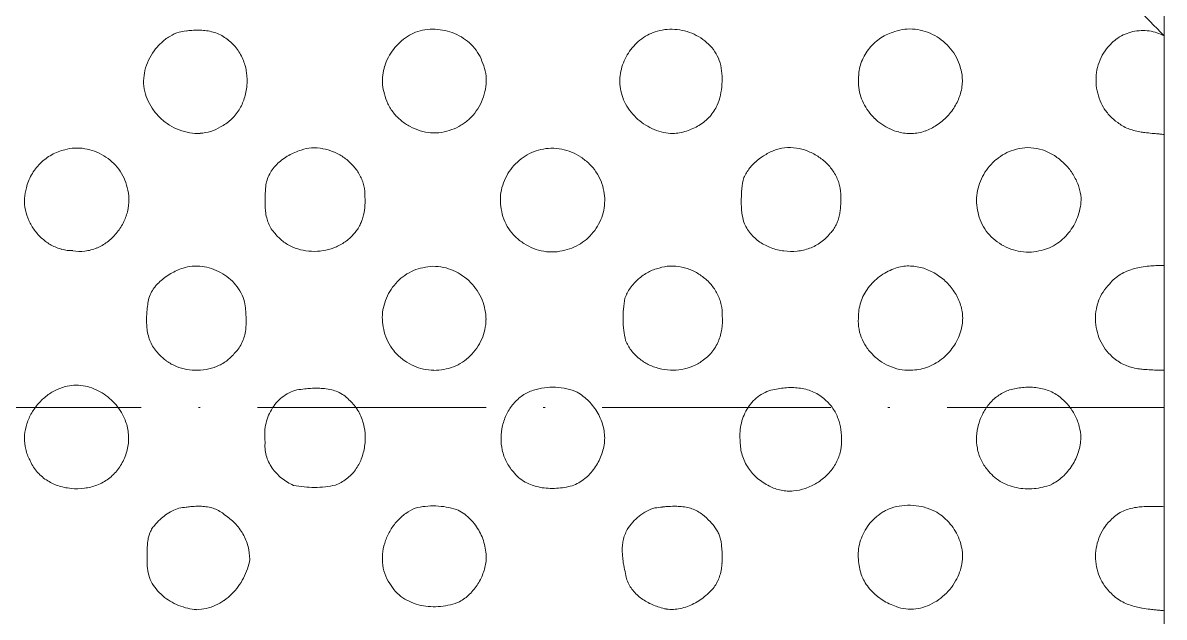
# Model space of a CAD drawing. Header units: millimetres. Extents: x 1200 to 1320, y 145 to 325.
# Drawn here: x 1260.1 to 1320, y 179 to 210.2 of the extents above; entities that cross this region are included whole.
import ezdxf

# ---------------------------------------------------------------- set-up
doc = ezdxf.new("R2010")
doc.units = ezdxf.units.MM
doc.linetypes.add('ACAD_ISO10W100', pattern=[18, 12, -3, 0, -3])
doc.layers.get('0').update_dxf_attribs({"lineweight": 0, "true_color": 0xffffff})
doc.layers.add('1', color=2, linetype='ACAD_ISO10W100', lineweight=13, true_color=0xffff00)
doc.layers.add('2', color=5, linetype='Continuous', lineweight=13, true_color=0x0000ff)

msp = doc.modelspace()

# ---------------------------------------------------------------- linework, layer by layer
msp.add_line((1320, 145.006), (1320, 325.006))
for centre, radius, start, end in [((1269.596, 202.61), 7.22, 97.54258, 100.45871), ((1269.332, 204.607), 5.205, 94.10803, 97.54258), ((1269.279, 205.343), 4.467, 89.41999, 94.10803), ((1269.291, 206.516), 3.295, 83.96079, 89.41999), ((1269.339, 206.972), 2.837, 76.64831, 83.96079), ((1269.491, 207.611), 2.179, 68.30381, 76.64831), ((1281.573, 207.316), 2.541, 98.58166, 110.09024), ((1281.617, 207.027), 2.834, 87.68486, 98.58166), ((1281.612, 206.914), 2.947, 77.50578, 87.68486), ((1281.607, 206.892), 2.97, 67.36562, 77.50578), ((1294.066, 207.359), 2.492, 108.30465, 118.66241), ((1294.084, 207.347), 2.509, 97.00407, 108.62439), ((1294.117, 207.083), 2.775, 85.95612, 97.00407), ((1294.109, 206.974), 2.885, 75.61951, 85.95612), ((1294.101, 206.942), 2.917, 65.34062, 75.61951), ((1306.531, 207.345), 2.487, 105.67496, 114.73845), ((1306.637, 207.514), 2.358, 96.26166, 109.25708), ((1306.653, 207.363), 2.51, 83.66862, 96.26166), ((1306.638, 207.223), 2.651, 72.15498, 83.66862), ((1306.573, 207.021), 2.863, 61.07689, 72.15498), ((1318.893, 207.38), 2.413, 102.75147, 123.19645), ((1318.892, 207.386), 2.406, 82.22664, 102.75147), ((1318.915, 207.558), 2.232, 60.91025, 82.22664), ((1269.339, 207.004), 2.925, 133.19805, 144.0891), ((1269.226, 207.124), 2.761, 121.17719, 133.19805), ((1269.032, 207.444), 2.386, 108.24291, 121.17719), ((1269.568, 207.806), 1.97, 58.20893, 68.30381), ((1269.655, 207.945), 1.805, 47.66385, 58.20893), ((1269.485, 207.448), 2.297, 36.63029, 52.91062), ((1281.885, 207.003), 2.956, 132.89446, 142.51861), ((1281.837, 207.055), 2.886, 122.86098, 132.89446), ((1281.711, 207.25), 2.653, 112.39635, 122.86098), ((1281.643, 206.979), 2.876, 56.64088, 67.36562), ((1281.803, 207.221), 2.585, 45.32744, 56.64088), ((1294.218, 207.116), 2.78, 128.64953, 138.01966), ((1294.156, 207.194), 2.68, 118.66241, 128.64953), ((1294.135, 207.018), 2.834, 54.53635, 65.34062), ((1294.29, 207.235), 2.567, 43.18229, 54.53635), ((1306.642, 207.124), 2.735, 131.86702, 140.26218), ((1306.643, 207.123), 2.737, 123.47425, 131.86702), ((1306.61, 207.173), 2.677, 114.73845, 123.47425), ((1306.551, 206.982), 2.908, 50.29608, 61.07689), ((1306.606, 207.048), 2.821, 39.35093, 50.29608), ((1318.801, 207.521), 2.244, 123.19645, 144.40607), ((1269.39, 206.967), 2.988, 144.0891, 154.86445), ((1269.262, 207.281), 2.576, 21.26116, 36.63029), ((1281.857, 207.024), 2.921, 142.51861, 152.20011), ((1281.92, 207.34), 2.419, 32.68975, 45.32744), ((1282.061, 207.43), 2.252, 19.5897, 32.68975), ((1294.294, 207.047), 2.883, 147.21548, 156.43359), ((1294.297, 207.045), 2.886, 138.01966, 147.21548), ((1294.404, 207.342), 2.412, 30.58538, 43.18229), ((1294.538, 207.421), 2.255, 17.55673, 30.58538), ((1306.554, 207.198), 2.62, 140.26218, 158.49589), ((1306.698, 207.123), 2.703, 27.60112, 39.35093), ((1318.81, 207.341), 2.36, 140.98146, 153.94087), ((1269.29, 207.014), 2.878, 154.86445, 166.36827), ((1269.039, 207.195), 2.815, 7.88974, 21.26116), ((1281.509, 207.153), 2.549, 162.52002, 173.37288), ((1281.766, 207.072), 2.818, 152.20011, 162.52002), ((1282.153, 207.205), 2.253, 12.0557, 25.78895), ((1294.188, 207.093), 2.767, 156.43359, 165.84326), ((1292.893, 207.205), 3.9, 4.91109, 13.28669), ((1306.194, 207.34), 2.233, 158.49589, 178.26061), ((1306.891, 207.224), 2.485, 15.34488, 27.60112), ((1319.01, 207.243), 2.583, 153.94087, 166.32491), ((1268.938, 207.099), 2.516, 166.36827, 178.6741), ((1268.782, 207.159), 3.074, 355.09641, 7.88974), ((1281.369, 207.17), 2.407, 173.37288, 185.32718), ((1281.97, 207.165), 2.44, 358.86275, 12.0557), ((1294.089, 207.118), 2.664, 165.84326, 175.89566), ((1292.981, 207.213), 3.812, 356.4391, 4.91109), ((1306.33, 207.116), 2.386, 172.98278, 184.58724), ((1307.237, 207.173), 2.169, 9.81546, 19.06581), ((1307.181, 207.164), 2.226, 0.68405, 9.81546), ((1319.317, 207.202), 2.894, 177.61179, 188.57614), ((1319.154, 207.208), 2.731, 166.32491, 177.61179), ((1268.731, 207.104), 2.309, 178.6741, 192.83975), ((1268.812, 207.157), 3.044, 342.09218, 355.09641), ((1281.237, 207.157), 2.275, 185.32718, 197.62467), ((1281.803, 207.169), 2.607, 347.02592, 358.86275), ((1293.903, 207.131), 2.478, 175.89566, 186.32003), ((1293.965, 207.152), 2.542, 186.62244, 208.40379), ((1293.15, 207.202), 3.643, 347.26055, 356.4391), ((1306.499, 207.129), 2.556, 184.58724, 195.79915), ((1306.857, 207.195), 2.552, 344.0637, 352.17), ((1307.093, 207.162), 2.314, 352.17, 0.68405), ((1319.31, 207.2), 2.887, 188.57614, 199.58114), ((1268.551, 207.062), 2.123, 192.83975, 207.6138), ((1269.126, 207.055), 2.714, 328.31645, 342.09218), ((1281.248, 206.91), 2.223, 191.45834, 205.56406), ((1281.567, 207.223), 2.85, 335.70668, 347.02592), ((1293.546, 207.113), 3.236, 337.52111, 347.26055), ((1306.625, 207.165), 2.687, 195.79915, 206.0965), ((1306.646, 207.255), 2.771, 329.95521, 344.0637), ((1319.139, 207.14), 2.705, 199.58114, 210.95062), ((1269.067, 207.154), 2.628, 204.1619, 216.12318), ((1269.331, 207.346), 2.955, 216.12318, 227.40209), ((1269.33, 206.929), 2.475, 312.44004, 328.31645), ((1281.505, 207.033), 2.508, 205.56406, 218.84042), ((1281.624, 207.172), 2.774, 313.43614, 324.69066), ((1281.526, 207.242), 2.895, 324.69066, 335.70668), ((1294.35, 207.36), 2.98, 208.40379, 228.5044), ((1294.444, 206.818), 2.297, 317.5945, 326.8277), ((1294.571, 206.735), 2.145, 326.8277, 336.38235), ((1306.808, 207.255), 2.89, 206.0965, 216.02352), ((1306.851, 207.286), 2.944, 216.02352, 225.63653), ((1306.321, 207.443), 3.147, 316.72059, 329.95521), ((1319.009, 207.062), 2.555, 210.95062, 223.44755), ((1269.399, 207.421), 3.056, 227.40209, 238.05738), ((1269.468, 206.778), 2.27, 295.85785, 312.44004), ((1281.656, 207.155), 2.702, 218.84042, 230.58253), ((1281.791, 207.32), 2.916, 230.58253, 241.88479), ((1281.726, 207.064), 2.626, 301.10624, 313.43614), ((1294.412, 207.431), 3.074, 228.5044, 237.93508), ((1294.169, 207.125), 2.71, 301.3317, 309.23805), ((1294.348, 206.905), 2.426, 309.23805, 317.5945), ((1306.819, 207.254), 2.898, 225.63653, 235.32472), ((1306.327, 207.438), 3.139, 303.42638, 316.72059), ((1318.857, 206.917), 2.344, 223.44755, 236.49539), ((1318.796, 206.471), 1.949, 230.71837, 239.78421), ((1269.365, 207.366), 2.991, 238.05738, 248.82728), ((1269.307, 207.217), 2.831, 248.82728, 260.67528), ((1269.246, 206.845), 2.455, 260.67528, 273.40289), ((1269.256, 206.672), 2.281, 273.40289, 287.7213), ((1269.279, 206.602), 2.208, 287.7213, 302.27569), ((1281.787, 207.311), 2.905, 241.88479, 253.25697), ((1281.717, 207.08), 2.664, 253.25697, 265.13518), ((1281.7, 206.882), 2.466, 265.13518, 278.63427), ((1281.741, 206.615), 2.195, 278.63427, 292.94436), ((1281.862, 206.84), 2.364, 288.10862, 301.10624), ((1294.375, 207.371), 3.003, 237.93508, 247.47696), ((1294.334, 207.273), 2.897, 247.47696, 257.63815), ((1294.284, 207.042), 2.661, 257.63815, 268.24197), ((1294.017, 207.39), 3.014, 273.51839, 280.39258), ((1294.004, 207.461), 3.086, 280.39258, 287.1864), ((1294.016, 207.422), 3.045, 287.1864, 294.143), ((1294.095, 207.246), 2.852, 294.143, 301.3317), ((1306.766, 207.177), 2.805, 235.32472, 245.58262), ((1306.675, 206.975), 2.583, 245.58262, 256.27196), ((1306.66, 206.544), 2.163, 253.93197, 263.2157), ((1306.665, 206.587), 2.207, 263.2157, 272.40671), ((1306.662, 206.67), 2.29, 272.40671, 281.00763), ((1306.617, 206.9), 2.523, 281.00763, 289.20014), ((1306.545, 207.107), 2.743, 289.20014, 303.42638), ((1318.949, 206.734), 2.253, 239.78421, 248.21452), ((1319.071, 207.037), 2.58, 248.21452, 254.6064), ((1319.411, 208.272), 3.86, 254.6064, 259.83111), ((1319.584, 209.237), 4.84, 259.83111, 262.83503), ((1320.376, 215.539), 11.192, 262.83503, 264.8103), ((1321.628, 229.321), 25.031, 264.8103, 265.17631), ((1313.654, 134.834), 69.792, 85.04504, 85.17631), ((1313.644, 134.721), 69.906, 85.04516, 85.17625), ((1317.855, 183.293), 21.151, 84.52237, 85.04504), ((1319.002, 195.249), 9.14, 83.7273, 84.5225), ((1262.958, 200.828), 2.793, 119.14128, 134.65841), ((1262.893, 200.945), 2.659, 103.23639, 119.14128), ((1262.919, 201.287), 2.334, 92.9953, 105.76786), ((1262.93, 201.072), 2.55, 80.77597, 92.9953), ((1262.907, 200.929), 2.694, 69.63234, 80.77597), ((1262.849, 200.773), 2.861, 58.81996, 69.63234), ((1262.848, 200.771), 2.863, 48.02265, 58.81996), ((1275.635, 200.425), 3.23, 119.4834, 126.01988), ((1275.735, 200.247), 3.434, 113.63327, 119.4834), ((1275.778, 200.151), 3.539, 107.87078, 113.63327), ((1275.371, 201.501), 2.129, 93.53059, 108.60252), ((1275.391, 201.17), 2.461, 79.51643, 93.53059), ((1275.35, 200.949), 2.685, 67.37912, 79.51643), ((1275.261, 200.735), 2.918, 55.73696, 67.37912), ((1275.276, 200.757), 2.89, 43.90599, 55.73696), ((1287.928, 200.858), 2.769, 124.94944, 135.55548), ((1287.867, 200.946), 2.661, 113.62179, 124.94944), ((1287.792, 201.117), 2.475, 101.87374, 113.62179), ((1287.858, 201.342), 2.271, 91.21058, 104.67044), ((1287.864, 201.038), 2.574, 78.57172, 91.21058), ((1287.826, 200.85), 2.766, 67.37997, 78.57172), ((1287.744, 200.652), 2.982, 56.60108, 67.37997), ((1287.745, 200.654), 2.979, 45.81144, 56.60108), ((1300.663, 200.536), 3.165, 122.33474, 132.19115), ((1301.085, 199.87), 3.954, 113.51863, 122.33474), ((1300.298, 201.475), 2.17, 95.99894, 111.38158), ((1300.331, 201.165), 2.481, 81.61984, 95.99894), ((1300.297, 200.939), 2.709, 69.15546, 81.61984), ((1300.209, 200.708), 2.957, 57.22582, 69.15546), ((1300.22, 200.725), 2.937, 45.15757, 57.22582), ((1312.908, 200.949), 2.697, 118.29937, 129.56652), ((1312.787, 201.173), 2.444, 106.45993, 118.29937), ((1312.841, 201.374), 2.268, 93.74865, 109.20903), ((1312.849, 201.257), 2.385, 78.67544, 93.74865), ((1312.808, 201.051), 2.596, 65.49373, 78.67544), ((1312.639, 200.68), 3.003, 53.24206, 65.49373), ((1262.929, 200.857), 2.752, 134.65841, 150.52633), ((1262.955, 200.89), 2.703, 36.90834, 48.02265), ((1274.784, 201.324), 1.982, 141.87898, 151.56661), ((1275.142, 201.043), 2.437, 133.14418, 141.87898), ((1275.335, 200.837), 2.72, 126.01988, 133.14418), ((1275.494, 200.967), 2.589, 31.40182, 43.90599), ((1287.997, 200.791), 2.865, 135.55548, 145.98112), ((1287.897, 200.81), 2.761, 34.60191, 45.81144), ((1300.1, 201.09), 2.374, 138.33714, 145.0092), ((1300.416, 200.809), 2.798, 132.19115, 138.33714), ((1300.43, 200.936), 2.639, 32.42502, 45.15757), ((1313.084, 200.769), 2.951, 139.93589, 150.0933), ((1312.993, 200.846), 2.832, 129.56652, 139.93589), ((1312.553, 200.566), 3.146, 41.92657, 53.24206), ((1312.577, 200.587), 3.114, 30.55287, 41.92657), ((1262.749, 200.959), 2.545, 150.52633, 167.03092), ((1263.068, 200.975), 2.561, 24.75509, 36.90834), ((1263.261, 201.064), 2.349, 12.06317, 24.75509), ((1274.539, 201.433), 1.713, 162.85713, 174.49718), ((1274.642, 201.401), 1.821, 151.56661, 162.85713), ((1275.69, 201.086), 2.359, 16.86463, 31.40182), ((1287.94, 200.829), 2.797, 145.98112, 167.89638), ((1288.052, 200.917), 2.572, 21.9802, 34.60191), ((1307.424, 200.5), 9.641, 171.40626, 175.1316), ((1299.748, 201.298), 1.965, 152.73467, 160.90598), ((1299.955, 201.191), 2.198, 145.0092, 152.73467), ((1300.625, 201.06), 2.409, 17.67782, 32.42502), ((1313.059, 200.784), 2.922, 150.0933, 160.43045), ((1312.721, 200.673), 2.946, 18.07938, 30.55287), ((1262.335, 200.874), 2.167, 162.37756, 177.50986), ((1263.366, 200.915), 2.283, 0.59673, 16.2753), ((1324.731, 198.366), 51.998, 176.4378, 176.96731), ((1275.952, 201.166), 2.085, 1.39553, 16.86463), ((1287.585, 200.905), 2.433, 167.89638, 191.41462), ((1288.319, 201.025), 2.285, 8.58519, 21.9802), ((1288.313, 200.873), 2.318, 359.86232, 12.27873), ((1300.88, 201.141), 2.141, 2.03073, 17.67782), ((1312.87, 200.851), 2.721, 160.43045, 171.14438), ((1313.091, 200.793), 2.557, 4.68632, 18.07938), ((1262.59, 200.863), 2.422, 177.50986, 191.81848), ((1263.059, 200.912), 2.59, 345.88126, 0.59673), ((1278.853, 200.789), 6.056, 178.48127, 181.96376), ((1279.158, 200.781), 6.361, 176.96731, 178.48127), ((1273.529, 200.89), 4.519, 356.44748, 4.14067), ((1288.104, 200.873), 2.527, 347.97207, 359.86232), ((1303.682, 200.819), 5.885, 175.1316, 179.90011), ((1302.664, 200.821), 4.868, 179.90011, 186.99512), ((1292.899, 200.914), 10.125, 359.90023, 1.71163), ((1297.705, 200.906), 5.319, 357.40089, 359.90023), ((1312.721, 200.874), 2.57, 171.14438, 182.94763), ((1312.504, 200.863), 2.353, 182.94763, 195.28399), ((1312.929, 200.994), 2.711, 350.54859, 0.18401), ((1262.789, 200.905), 2.626, 191.81848, 204.3864), ((1262.855, 200.963), 2.801, 332.87199, 345.88126), ((1276.318, 200.702), 3.519, 181.96376, 186.5328), ((1275.657, 200.626), 2.854, 186.5328, 193.6231), ((1274.956, 200.802), 3.089, 347.14002, 356.44748), ((1287.441, 200.695), 2.257, 186.91598, 200.78027), ((1287.97, 200.902), 2.664, 337.09883, 347.97207), ((1301.345, 200.659), 3.538, 186.99512, 195.31888), ((1300.056, 200.702), 2.958, 348.57861, 353.41328), ((1298.676, 200.862), 4.347, 353.41328, 357.40089), ((1312.465, 200.643), 2.267, 190.17781, 203.59359), ((1312.698, 201.032), 2.945, 341.30414, 350.54859), ((1263.008, 201.004), 2.866, 204.3864, 216.4152), ((1262.712, 201.036), 2.961, 320.22127, 332.87199), ((1274.827, 200.425), 2, 193.6231, 202.09453), ((1274.616, 200.339), 1.772, 202.09453, 212.80391), ((1275.98, 200.475), 2.01, 325.85181, 333.95031), ((1275.824, 200.551), 2.184, 333.95031, 340.86702), ((1275.38, 200.705), 2.655, 340.86702, 347.14002), ((1287.667, 200.781), 2.499, 200.78027, 213.95395), ((1287.82, 200.966), 2.827, 326.54461, 337.09883), ((1300.012, 200.575), 2.247, 202.26215, 210.89796), ((1301.25, 200.341), 1.705, 324.55624, 334.02567), ((1301.087, 200.42), 1.887, 334.02567, 341.81588), ((1300.501, 200.612), 2.503, 341.81588, 348.57861), ((1312.619, 200.71), 2.434, 203.59359, 216.53824), ((1312.648, 201.046), 2.997, 323.56093, 332.44609), ((1312.632, 201.055), 3.015, 332.44609, 341.30414), ((1263.006, 201.003), 2.864, 216.4152, 228.4568), ((1262.777, 200.982), 2.876, 306.93591, 320.22127), ((1274.497, 200.263), 1.631, 212.80391, 223.96894), ((1275.112, 200.54), 2.277, 218.23045, 232.70123), ((1275.652, 200.636), 2.363, 306.68278, 320.55355), ((1276.142, 200.365), 1.815, 317.32725, 325.85181), ((1287.811, 200.878), 2.673, 213.95395, 225.7489), ((1287.953, 201.024), 2.876, 225.7489, 237.11843), ((1287.918, 200.869), 2.689, 305.24466, 316.03428), ((1287.814, 200.969), 2.834, 316.03428, 326.54461), ((1300.034, 200.588), 2.272, 210.89796, 219.48526), ((1300.083, 200.629), 2.336, 219.48526, 227.65689), ((1300.671, 200.5), 2.248, 314.33377, 322.95732), ((1301.364, 200.26), 1.566, 314.67423, 324.55624), ((1312.742, 200.801), 2.587, 216.53824, 228.25391), ((1312.718, 200.994), 2.909, 314.19229, 323.56093), ((1262.844, 200.82), 2.62, 228.4568, 241.04764), ((1262.746, 200.643), 2.418, 241.04764, 255.37482), ((1263.084, 200.485), 2.288, 276.35112, 292.70215), ((1262.999, 200.687), 2.508, 292.70215, 306.93591), ((1275.243, 200.712), 2.494, 232.70123, 246.52465), ((1275.321, 200.89), 2.687, 246.52465, 258.77123), ((1275.407, 201.033), 2.832, 281.85119, 293.59268), ((1275.48, 200.867), 2.651, 293.59268, 306.68278), ((1287.953, 201.024), 2.877, 237.11843, 248.4835), ((1287.879, 200.837), 2.676, 248.4835, 260.26892), ((1288.08, 200.564), 2.343, 281.22312, 293.49652), ((1287.995, 200.76), 2.556, 293.49652, 305.24466), ((1300.207, 200.765), 2.521, 227.65689, 235.52324), ((1300.307, 200.911), 2.698, 235.52324, 249.55408), ((1300.419, 201.21), 3.017, 249.55408, 262.81744), ((1300.451, 200.923), 2.728, 276.01392, 289.91718), ((1300.512, 200.756), 2.551, 289.91718, 297.69842), ((1300.601, 200.587), 2.36, 297.69842, 305.78938), ((1300.642, 200.53), 2.289, 305.78938, 314.33377), ((1312.895, 200.973), 2.817, 228.25391, 239.47978), ((1312.919, 201.014), 2.865, 239.47978, 250.37979), ((1313.047, 200.529), 2.334, 282.39111, 293.59886), ((1312.974, 200.696), 2.516, 293.59886, 304.39182), ((1312.893, 200.815), 2.659, 304.39182, 314.19229), ((1262.684, 200.406), 2.172, 255.37482, 270.4949), ((1263.097, 200.368), 2.171, 259.56045, 276.35112), ((1275.373, 201.156), 2.959, 258.77123, 270.44092), ((1275.373, 201.196), 2.998, 270.44092, 281.85119), ((1287.85, 200.667), 2.503, 260.26892, 273.42253), ((1287.864, 200.429), 2.264, 273.42253, 287.25577), ((1300.42, 201.219), 3.026, 262.81744, 276.01392), ((1312.887, 200.925), 2.771, 250.37979, 261.46451), ((1312.868, 200.799), 2.643, 261.46451, 273.45619), ((1312.883, 200.566), 2.409, 273.45619, 286.01682), ((1269.666, 193.843), 3.668, 114.23705, 119.68072), ((1269.734, 193.692), 3.834, 108.91261, 114.23705), ((1269.163, 195.226), 2.197, 94.84215, 107.7948), ((1269.186, 194.961), 2.463, 82.61255, 94.84215), ((1269.164, 194.792), 2.634, 71.69899, 82.61255), ((1269.1, 194.6), 2.836, 61.1824, 71.69899), ((1281.602, 194.824), 2.571, 112.97274, 124.71554), ((1281.53, 194.994), 2.387, 100.78281, 112.97274), ((1281.654, 195.149), 2.263, 90.99012, 104.60238), ((1281.657, 194.966), 2.446, 77.90101, 90.99012), ((1281.62, 194.794), 2.621, 66.2281, 77.90101), ((1281.506, 194.534), 2.905, 55.14214, 66.2281), ((1294.071, 194.929), 2.464, 103.67246, 117.82669), ((1294.156, 195.209), 2.217, 92.40403, 107.53801), ((1294.167, 194.956), 2.47, 78.06993, 92.40403), ((1294.127, 194.767), 2.664, 65.35886, 78.06993), ((1294.044, 194.587), 2.862, 53.09825, 65.35886), ((1306.93, 194.382), 3.114, 117.0409, 124.90216), ((1306.869, 194.501), 2.98, 109.0043, 117.0409), ((1306.593, 195.206), 2.224, 99.15114, 108.19694), ((1306.605, 195.132), 2.299, 90.25429, 99.15114), ((1306.605, 195.039), 2.391, 81.97171, 90.25429), ((1306.572, 194.805), 2.628, 74.0716, 81.97171), ((1306.515, 194.603), 2.838, 60.17091, 74.0716), ((1318.986, 194.912), 2.438, 112.66456, 121.29514), ((1319.265, 194.245), 3.161, 105.08676, 112.66456), ((1319.407, 193.717), 3.708, 99.55717, 105.08676), ((1319.671, 192.152), 5.295, 94.93046, 99.55717), ((1319.765, 191.06), 6.391, 91.84089, 94.93046), ((1319.896, 186.998), 10.455, 89.42535, 91.84089), ((1268.954, 194.809), 2.464, 132.77179, 141.4547), ((1269.177, 194.567), 2.793, 125.90059, 132.77179), ((1269.537, 194.069), 3.407, 119.68072, 125.90059), ((1269.097, 194.593), 2.844, 50.71688, 61.1824), ((1269.212, 194.734), 2.662, 39.89856, 50.71688), ((1281.768, 194.629), 2.828, 135.59228, 146.20403), ((1281.671, 194.724), 2.693, 124.71554, 135.59228), ((1281.462, 194.472), 2.981, 44.54466, 55.14214), ((1281.514, 194.523), 2.909, 33.81671, 44.54466), ((1294.152, 194.751), 2.658, 131.32527, 145.22148), ((1294.185, 194.713), 2.708, 117.82669, 131.32527), ((1294.062, 194.611), 2.832, 40.61239, 53.09825), ((1306.804, 194.521), 2.926, 132.82764, 140.98374), ((1306.921, 194.394), 3.099, 124.90216, 132.82764), ((1306.351, 194.318), 3.167, 47.01455, 60.17091), ((1306.375, 194.344), 3.132, 33.60671, 47.01455), ((1318.831, 195.141), 2.161, 131.42243, 141.73697), ((1318.884, 195.08), 2.241, 121.29514, 131.42243), ((1268.384, 195.223), 1.757, 151.23871, 162.94803), ((1268.545, 195.134), 1.941, 141.4547, 151.23871), ((1269.342, 194.842), 2.493, 27.80348, 39.89856), ((1269.592, 194.975), 2.209, 14.95243, 27.80348), ((1281.766, 194.631), 2.826, 146.20403, 156.83396), ((1281.628, 194.599), 2.772, 22.1747, 33.81671), ((1293.873, 194.944), 2.319, 145.22148, 160.10638), ((1294.272, 194.791), 2.556, 27.46609, 40.61239), ((1294.45, 194.883), 2.355, 12.52422, 27.46609), ((1306.436, 194.76), 2.486, 149.93738, 159.40784), ((1306.691, 194.612), 2.781, 140.98374, 149.93738), ((1306.719, 194.572), 2.719, 19.21191, 33.60671), ((1318.83, 194.748), 2.427, 147.22683, 160.41363), ((1318.714, 194.823), 2.288, 133.64467, 147.22683), ((1274.177, 194.368), 7.609, 172.21278, 175.03762), ((1268.261, 195.26), 1.629, 162.94803, 175.11017), ((1254.781, 193.397), 17.081, 5.80939, 7.2217), ((1281.635, 194.687), 2.683, 156.83396, 167.74402), ((1281.9, 194.71), 2.478, 9.85984, 22.1747), ((1297.611, 194.646), 6.018, 169.5877, 174.99834), ((1294.638, 194.925), 2.163, 356.92816, 12.52422), ((1306.312, 194.806), 2.354, 159.40784, 169.83709), ((1306.919, 194.642), 2.507, 10.9429, 19.21191), ((1318.963, 194.701), 2.567, 160.41363, 172.4577), ((1271.813, 194.573), 5.236, 175.03762, 178.44297), ((1265.075, 194.445), 6.735, 3.56009, 5.80939), ((1266.37, 194.525), 5.437, 359.54429, 3.56009), ((1281.515, 194.713), 2.56, 167.74402, 179.54005), ((1282.106, 194.632), 2.292, 359.73703, 12.66284), ((1297.175, 194.684), 5.58, 174.99834, 180.61724), ((1293.88, 194.557), 2.929, 351.41445, 4.93418), ((1306.119, 194.52), 2.178, 172.43344, 187.153), ((1306.19, 194.828), 2.23, 169.83709, 180.55299), ((1307.131, 194.683), 2.292, 2.29371, 10.9429), ((1307.201, 194.685), 2.221, 353.14939, 2.29371), ((1319.168, 194.674), 2.775, 172.4577, 184.04128), ((1271.014, 194.595), 4.437, 178.44297, 183.23547), ((1269.782, 194.526), 3.203, 183.23547, 188.87671), ((1268.941, 194.452), 2.863, 347.10376, 354.5155), ((1268.339, 194.51), 3.468, 354.5155, 359.54429), ((1281.334, 194.715), 2.38, 179.54005, 191.77786), ((1281.336, 194.535), 2.351, 187.47253, 200.39775), ((1281.883, 194.633), 2.514, 347.39793, 359.73703), ((1296.847, 194.68), 5.253, 180.61724, 186.91555), ((1306.298, 194.542), 2.358, 187.153, 201.29391), ((1307.217, 194.684), 2.205, 343.97096, 353.14939), ((1319.206, 194.676), 2.813, 184.04128, 195.35203), ((1269.322, 194.454), 2.737, 188.87671, 196.54659), ((1268.702, 194.269), 2.091, 196.54659, 205.32484), ((1269.715, 194.275), 2.069, 338.38299, 347.10376), ((1281.517, 194.602), 2.544, 200.39775, 212.82068), ((1281.573, 194.738), 2.843, 325.37085, 336.20538), ((1281.736, 194.666), 2.665, 336.20538, 347.39793), ((1296.166, 194.598), 4.566, 186.91555, 193.67107), ((1294.123, 194.52), 2.683, 337.28533, 351.41445), ((1306.474, 194.611), 2.547, 201.29391, 213.79341), ((1306.583, 194.804), 2.851, 327.45021, 336.49116), ((1306.788, 194.714), 2.627, 336.49116, 345.91014), ((1319.106, 194.649), 2.709, 195.35203, 206.8777), ((1268.527, 194.187), 1.897, 205.32484, 215.86131), ((1268.432, 194.118), 1.78, 215.86131, 226.741), ((1270.029, 194.124), 1.72, 316.36299, 327.57334), ((1269.92, 194.193), 1.849, 327.57334, 338.38299), ((1281.637, 194.68), 2.688, 212.82068, 224.17032), ((1281.568, 194.741), 2.849, 314.57597, 325.37085), ((1293.851, 194.376), 2.289, 202.00294, 216.64657), ((1293.969, 194.464), 2.436, 216.64657, 230.84002), ((1294.487, 194.335), 2.273, 321.01441, 329.33764), ((1294.298, 194.447), 2.493, 329.33764, 337.28533), ((1306.715, 194.772), 2.837, 213.79341, 225.6337), ((1306.515, 194.847), 2.932, 318.85582, 327.45021), ((1318.995, 194.593), 2.584, 206.8777, 219.31566), ((1318.84, 194.465), 2.384, 219.31566, 232.26905), ((1268.975, 194.323), 2.315, 220.42688, 234.38482), ((1269.105, 194.505), 2.539, 234.38482, 247.71087), ((1269.32, 194.448), 2.475, 295.51614, 309.16317), ((1269.443, 194.297), 2.28, 309.16317, 323.38323), ((1281.766, 194.805), 2.868, 224.17032, 235.15687), ((1281.774, 194.816), 2.881, 235.15687, 246.05312), ((1281.762, 194.504), 2.542, 291.26449, 303.4612), ((1281.681, 194.626), 2.688, 303.4612, 314.57597), ((1294.078, 194.597), 2.607, 230.84002, 243.58891), ((1294.32, 194.394), 2.413, 292.68699, 306.47597), ((1294.607, 194.222), 2.108, 302.9665, 312.07134), ((1294.556, 194.279), 2.185, 312.07134, 321.01441), ((1306.758, 194.816), 2.899, 225.6337, 237.04709), ((1306.688, 194.708), 2.77, 237.04709, 248.72392), ((1306.564, 194.783), 2.851, 291.87628, 310.30208), ((1306.494, 194.866), 2.96, 310.30208, 318.85582), ((1318.661, 194.003), 1.914, 228.02786, 238.05051), ((1318.783, 194.199), 2.144, 238.05051, 247.51683), ((1269.167, 194.656), 2.702, 247.71087, 259.76447), ((1269.198, 194.827), 2.876, 259.76447, 271.44558), ((1269.198, 194.811), 2.86, 271.44558, 283.2426), ((1269.248, 194.6), 2.643, 283.2426, 295.51614), ((1281.717, 194.687), 2.74, 246.05312, 257.22771), ((1281.687, 194.555), 2.604, 257.22771, 269.38509), ((1281.685, 194.345), 2.395, 269.38509, 282.06584), ((1281.843, 194.296), 2.318, 278.49018, 291.26449), ((1294.195, 194.833), 2.871, 243.58891, 255.7356), ((1294.208, 194.885), 2.924, 255.7356, 267.50806), ((1294.203, 194.763), 2.803, 267.50806, 279.53326), ((1294.228, 194.613), 2.651, 279.53326, 292.68699), ((1306.626, 194.55), 2.6, 248.72392, 261.69015), ((1306.583, 194.255), 2.302, 261.69015, 275.47251), ((1306.724, 194.384), 2.421, 271.86586, 291.87628), ((1318.894, 194.466), 2.434, 247.51683, 254.87702), ((1319.179, 195.522), 3.528, 254.87702, 260.98889), ((1319.313, 196.367), 4.383, 260.98889, 264.76612), ((1319.679, 200.362), 8.395, 264.76612, 267.49515), ((1319.998, 207.646), 15.686, 267.49515, 268.75305), ((1319.098, 166.302), 25.668, 87.98437, 88.75305), ((1262.876, 189.003), 2.17, 92.97973, 105.42204), ((1262.884, 188.842), 2.332, 80.97777, 92.97973), ((1262.857, 188.674), 2.501, 70.34115, 80.97777), ((1263.12, 188.284), 2.936, 117.81871, 130.07759), ((1262.96, 188.588), 2.593, 104.76888, 117.81871), ((1262.742, 188.35), 2.845, 60.37039, 70.34115), ((1262.669, 188.222), 2.993, 51.26404, 60.37039), ((1262.607, 188.144), 3.092, 42.3055, 51.26404), ((1275.015, 188.873), 2.124, 116.61436, 128.43145), ((1274.991, 188.92), 2.071, 104.64741, 116.61436), ((1276.31, 177.76), 13.292, 96.13297, 97.9684), ((1275.588, 184.483), 6.53, 93.51427, 96.13297), ((1275.512, 185.71), 5.301, 89.19076, 93.51427), ((1275.538, 187.529), 3.483, 83.85595, 89.19076), ((1275.603, 188.13), 2.878, 76.05606, 83.85595), ((1275.797, 188.914), 2.07, 66.85699, 76.05606), ((1275.888, 189.125), 1.84, 55.3783, 66.85699), ((1275.962, 189.232), 1.71, 43.4695, 55.3783), ((1287.664, 188.658), 2.388, 124.2956, 140.01826), ((1287.573, 188.792), 2.226, 108.00556, 124.2956), ((1287.916, 187.537), 3.526, 97.39335, 107.01241), ((1287.907, 187.606), 3.457, 87.67793, 97.39335), ((1287.914, 187.762), 3.3, 77.15879, 87.67793), ((1287.994, 188.113), 2.94, 66.0125, 77.15879), ((1287.721, 188.296), 2.902, 44.45703, 59.60814), ((1299.979, 188.855), 2.148, 127.59594, 138.97019), ((1299.902, 188.955), 2.022, 115.01107, 127.59594), ((1299.878, 189.007), 1.965, 102.24377, 115.01107), ((1300.501, 186.613), 4.438, 98.75394, 103.55025), ((1300.442, 186.997), 4.049, 93.73243, 98.75394), ((1300.423, 187.289), 3.755, 87.94771, 93.73243), ((1300.445, 187.899), 3.146, 81.62651, 87.94771), ((1300.488, 188.197), 2.844, 73.97788, 81.62651), ((1300.62, 188.656), 2.367, 65.59245, 73.97788), ((1300.69, 188.81), 2.197, 55.96911, 65.59245), ((1300.77, 188.928), 2.056, 46.01913, 55.96911), ((1312.732, 188.578), 2.501, 124.13856, 138.9806), ((1312.592, 188.784), 2.252, 108.49151, 124.13856), ((1312.988, 186.911), 4.159, 100.60761, 105.48646), ((1312.942, 187.158), 3.908, 95.57435, 100.60761), ((1312.92, 187.388), 3.678, 89.93533, 95.57435), ((1312.92, 187.907), 3.158, 83.84978, 89.93533), ((1312.95, 188.179), 2.885, 76.62657, 83.84978), ((1313.056, 188.625), 2.427, 68.74943, 76.62657), ((1313.12, 188.79), 2.249, 59.67327, 68.74943), ((1313.215, 188.952), 2.061, 50.19211, 59.67327), ((1263.201, 188.185), 3.064, 141.44959, 152.83973), ((1263.208, 188.179), 3.073, 130.07759, 141.44959), ((1262.649, 188.183), 3.035, 33.03064, 42.3055), ((1275.25, 188.647), 2.451, 139.37479, 149.79744), ((1275.077, 188.795), 2.224, 128.43145, 139.37479), ((1275.73, 188.704), 2.253, 32.77056, 49.18129), ((1287.832, 188.517), 2.607, 140.01826, 153.75365), ((1287.622, 188.199), 3.04, 29.65725, 44.45703), ((1300.209, 188.654), 2.453, 138.97019, 149.61147), ((1300.888, 188.812), 2.063, 42.24515, 50.62846), ((1300.785, 188.718), 2.203, 34.13166, 42.24515), ((1300.683, 188.649), 2.326, 26.80309, 34.13166), ((1312.894, 188.437), 2.716, 138.9806, 152.01498), ((1312.864, 188.364), 2.74, 39.66702, 52.42985), ((1312.755, 188.274), 2.881, 27.22281, 39.66702), ((1263.067, 188.254), 2.914, 152.83973, 165.24866), ((1262.886, 188.337), 2.752, 23.29111, 33.03064), ((1263.204, 188.418), 2.429, 8.10691, 24.50025), ((1275.435, 188.558), 2.658, 159.45868, 168.93759), ((1275.342, 188.593), 2.558, 149.79744, 159.45868), ((1275.41, 188.498), 2.634, 17.59996, 32.77056), ((1288.132, 188.369), 2.942, 153.75365, 166.68142), ((1287.771, 188.284), 2.869, 13.55254, 29.65725), ((1300.492, 188.519), 2.768, 159.16191, 168.43151), ((1300.343, 188.576), 2.608, 149.61147, 159.16191), ((1300.412, 188.512), 2.629, 19.9111, 26.80309), ((1300.161, 188.421), 2.897, 8.2462, 19.9111), ((1313.113, 188.32), 2.964, 152.01498, 164.48929), ((1312.767, 188.28), 2.868, 14.68954, 27.22281), ((1262.693, 188.352), 2.527, 165.24866, 178.57896), ((1262.978, 188.386), 2.657, 352.43617, 8.10691), ((1275.421, 188.561), 2.643, 168.93759, 178.49247), ((1275.162, 188.419), 2.894, 4.54393, 17.59996), ((1288.188, 188.356), 2.999, 166.68142, 179.19621), ((1288.18, 188.383), 2.448, 356.10615, 13.55254), ((1300.485, 188.521), 2.76, 168.43151, 177.74585), ((1299.676, 188.351), 3.387, 357.4614, 8.2462), ((1313.103, 188.323), 2.953, 164.48929, 177.0422), ((1312.932, 188.323), 2.697, 1.76379, 14.68954), ((1262.506, 188.357), 2.34, 178.57896, 193.61753), ((1275.298, 188.564), 2.52, 178.49247, 188.27942), ((1274.66, 187.993), 1.868, 173.59089, 184.66441), ((1274.954, 188.402), 3.103, 351.93595, 4.54393), ((1287.994, 188.359), 2.806, 179.19621, 192.13674), ((1287.704, 188.539), 2.936, 346.41515, 353.69434), ((1300.305, 188.528), 2.581, 177.74585, 187.37923), ((1300.012, 188.16), 2.266, 179.07931, 197.13423), ((1300.932, 188.165), 2.127, 352.21248, 0.96443), ((1312.827, 188.337), 2.677, 177.0422, 190.23032), ((1312.865, 188.503), 2.765, 342.50023, 357.99001), ((1262.439, 188.341), 2.27, 193.61753, 208.88538), ((1262.958, 188.389), 2.677, 336.95147, 352.43617), ((1274.738, 187.999), 1.946, 184.66441, 195.51281), ((1275.048, 188.389), 3.008, 338.65162, 351.93595), ((1287.786, 188.314), 2.592, 192.13674, 206.80174), ((1287.554, 188.575), 3.091, 339.32093, 346.41515), ((1300.758, 188.203), 2.306, 335.67071, 343.63625), ((1300.845, 188.177), 2.215, 343.63625, 352.21248), ((1312.612, 188.299), 2.459, 190.23032, 205.3054), ((1312.627, 188.578), 3.014, 327.66933, 342.50023), ((1262.505, 188.07), 2.214, 201.9006, 210.84786), ((1263.133, 188.314), 2.486, 320.87943, 336.95147), ((1274.845, 188.029), 2.057, 195.51281, 205.35663), ((1275.092, 188.146), 2.33, 205.35663, 214.6044), ((1275.455, 188.23), 2.571, 324.27609, 338.65162), ((1287.526, 188.183), 2.301, 206.80174, 222.37128), ((1287.675, 188.511), 2.954, 324.99225, 332.23829), ((1287.553, 188.575), 3.092, 332.23829, 339.32093), ((1300.261, 188.237), 2.526, 197.13423, 214.22754), ((1300.389, 188.397), 2.725, 314.62624, 328.06688), ((1300.553, 188.295), 2.531, 328.06688, 335.67071), ((1312.406, 188.201), 2.231, 205.3054, 221.13734), ((1312.669, 188.552), 2.964, 312.46933, 327.66933), ((1262.499, 188.066), 2.207, 210.84786, 219.80972), ((1262.543, 188.102), 2.264, 219.80972, 228.37896), ((1262.669, 188.244), 2.454, 228.37896, 236.60947), ((1263.19, 188.126), 2.328, 306.57202, 315.17532), ((1263.261, 188.056), 2.228, 315.17532, 323.96885), ((1275.213, 188.229), 2.477, 214.6044, 222.88334), ((1275.357, 188.363), 2.674, 222.88334, 230.85039), ((1275.739, 187.994), 2.2, 307.47366, 316.03947), ((1275.61, 188.118), 2.379, 316.03947, 324.27609), ((1287.42, 187.845), 2.004, 217.26644, 229.17584), ((1287.992, 188.241), 2.537, 308.8204, 317.1242), ((1287.781, 188.437), 2.825, 317.1242, 324.99225), ((1300.423, 188.347), 2.723, 214.22754, 229.54283), ((1300.176, 188.613), 3.028, 301.87877, 314.62624), ((1312.515, 188.019), 2.203, 215.70246, 227.49091), ((1312.597, 188.109), 2.324, 227.49091, 238.96603), ((1312.896, 188.304), 2.628, 296.32018, 312.46933), ((1262.776, 188.408), 2.65, 236.60947, 251.02053), ((1262.91, 188.798), 3.062, 251.02053, 264.42208), ((1262.916, 188.858), 3.123, 264.42208, 277.39134), ((1262.951, 188.59), 2.852, 277.39134, 290.96415), ((1263.021, 188.408), 2.657, 290.96415, 298.58955), ((1263.132, 188.204), 2.425, 298.58955, 306.57202), ((1275.381, 188.392), 2.711, 230.85039, 238.62721), ((1275.333, 188.315), 2.62, 238.62721, 246.53784), ((1275.428, 191.747), 5.947, 258.97038, 264.42065), ((1275.382, 191.279), 5.476, 264.42065, 270.10064), ((1275.383, 190.942), 5.139, 270.10064, 276.5035), ((1275.46, 190.259), 4.452, 276.5035, 283.38341), ((1275.759, 187.973), 2.172, 289.68732, 298.55872), ((1275.769, 187.955), 2.151, 298.55872, 307.47366), ((1287.495, 187.931), 2.117, 229.17584, 240.7598), ((1287.588, 188.098), 2.309, 240.7598, 250.68129), ((1287.771, 188.619), 2.86, 250.68129, 259.59288), ((1287.834, 188.96), 3.208, 259.59288, 266.79856), ((1287.869, 189.593), 3.841, 266.79856, 273.38238), ((1287.854, 189.849), 4.098, 273.38238, 279.24122), ((1287.832, 189.983), 4.233, 279.24122, 285.00553), ((1288.181, 187.956), 2.193, 289.91981, 299.57437), ((1288.083, 188.128), 2.391, 299.57437, 308.8204), ((1300.487, 188.422), 2.821, 229.54283, 244.58758), ((1300.288, 187.721), 2.106, 241.28565, 250.16352), ((1300.31, 188.24), 2.631, 275.10482, 288.93356), ((1300.19, 188.59), 3, 288.93356, 301.87877), ((1312.681, 188.249), 2.487, 238.96603, 249.16258), ((1312.821, 188.616), 2.88, 249.16258, 258.63631), ((1312.862, 188.819), 3.088, 258.63631, 266.98976), ((1312.872, 189.117), 3.387, 275.00763, 282.88981), ((1312.913, 188.942), 3.207, 282.88981, 290.99009), ((1300.303, 187.762), 2.15, 250.16352, 258.95045), ((1300.318, 187.836), 2.225, 258.95045, 267.2093), ((1300.328, 188.045), 2.434, 267.2093, 275.10482), ((1312.876, 189.082), 3.352, 266.98976, 275.00763), ((1269.078, 182.305), 2.545, 116.78931, 126.29476), ((1268.832, 182.792), 1.999, 106.06053, 116.78931), ((1270.578, 170.201), 14.693, 97.51362, 99.00136), ((1269.453, 178.727), 6.093, 95.20334, 97.51362), ((1269.347, 179.898), 4.918, 91.1468, 95.20334), ((1269.311, 181.657), 3.158, 86.0841, 91.1468), ((1269.349, 182.204), 2.61, 78.64507, 86.0841), ((1269.491, 182.912), 1.888, 69.8959, 78.64507), ((1269.56, 183.101), 1.686, 59.04731, 69.8959), ((1281.651, 182.394), 2.513, 112.649, 125.66769), ((1281.593, 181.197), 3.633, 96.0349, 104.50926), ((1281.624, 180.905), 3.927, 87.88408, 96.0349), ((1281.62, 180.79), 4.042, 80.14976, 87.88408), ((1281.607, 180.72), 4.112, 72.48228, 80.14976), ((1281.947, 182.571), 2.258, 56.46548, 66.54348), ((1293.995, 182.348), 2.495, 117.48915, 128.75541), ((1293.816, 182.691), 2.108, 105.22831, 117.48915), ((1295.555, 168.023), 16.859, 96.46414, 97.81638), ((1294.429, 177.97), 6.849, 94.34249, 96.46414), ((1294.33, 179.263), 5.552, 90.61689, 94.34249), ((1294.309, 181.22), 3.594, 85.98615, 90.61689), ((1294.352, 181.824), 2.989, 79.24415, 85.98615), ((1294.504, 182.628), 2.171, 71.33097, 79.24415), ((1294.582, 182.859), 1.927, 61.3829, 71.33097), ((1294.678, 183.034), 1.727, 50.87289, 61.3829), ((1306.503, 182.417), 2.448, 109.82914, 120.32663), ((1306.573, 181.964), 2.9, 96.69099, 108.08925), ((1306.599, 181.741), 3.125, 85.71147, 96.69099), ((1306.595, 181.688), 3.178, 75.04293, 85.71147), ((1306.617, 181.769), 3.093, 64.22949, 75.04293), ((1306.723, 182.263), 2.606, 51.5214, 61.62873), ((1318.62, 182.839), 1.89, 114.14892, 125.36542), ((1318.725, 182.606), 2.146, 105.3943, 114.14892), ((1319.004, 181.592), 3.198, 98.22542, 105.3943), ((1319.125, 180.756), 4.043, 93.96341, 98.22542), ((1319.41, 176.644), 8.164, 90.96467, 93.96341), ((1319.551, 168.257), 16.553, 89.70463, 90.96467), ((1319.727, 202.334), 17.525, 269.70463, 270.89475), ((1269.985, 181.274), 3.921, 133.47247, 139.70407), ((1269.321, 181.974), 2.956, 126.29476, 133.47247), ((1269.622, 183.204), 1.567, 47.79127, 59.04731), ((1269.185, 181.989), 2.804, 43.65494, 57.90423), ((1281.967, 182.009), 3.014, 137.86658, 149.04497), ((1281.853, 182.112), 2.861, 125.66769, 137.86658), ((1281.848, 182.422), 2.436, 46.7646, 56.46548), ((1281.752, 182.319), 2.577, 37.99614, 46.7646), ((1294.248, 182.078), 2.866, 138.59518, 148.14768), ((1294.124, 182.187), 2.702, 128.75541, 138.59518), ((1293.174, 181.15), 4.138, 43.7857, 51.18046), ((1294.247, 182.179), 2.651, 34.54339, 43.7857), ((1306.644, 182.206), 2.703, 130.47419, 140.08792), ((1306.589, 182.27), 2.62, 120.32663, 130.47419), ((1306.565, 182.064), 2.86, 41.8746, 51.5214), ((1306.517, 182.02), 2.924, 32.60796, 41.8746), ((1318.852, 182.343), 2.407, 131.49307, 144.32855), ((1318.549, 182.941), 1.766, 125.36542, 136.97092), ((1268.305, 182.801), 1.669, 160.51455, 168.52007), ((1268.084, 182.88), 1.435, 149.7002, 160.51455), ((1267.941, 182.963), 1.269, 138.19767, 149.7002), ((1269.133, 181.94), 2.876, 29.58572, 43.65494), ((1269.171, 181.961), 2.831, 15.17869, 29.58572), ((1282.006, 181.986), 3.059, 149.04497, 160.13979), ((1281.531, 182.147), 2.856, 29.66843, 37.99614), ((1281.424, 182.086), 2.98, 21.968, 29.66843), ((1293.367, 182.689), 1.796, 149.88001, 159.4956), ((1294.576, 182.405), 2.253, 28.10879, 34.54339), ((1294.951, 182.606), 1.827, 20.96265, 28.10879), ((1306.644, 182.193), 2.711, 149.58534, 169.47614), ((1306.695, 182.163), 2.77, 140.08792, 149.58534), ((1306.568, 182.053), 2.864, 23.24352, 32.60796), ((1319, 182.237), 2.589, 144.32855, 156.70225), ((1269.976, 182.545), 3.363, 174.89902, 178.36285), ((1269.244, 182.611), 2.628, 168.52007, 174.89902), ((1281.897, 182.025), 2.944, 160.13979, 171.99506), ((1281.31, 182.04), 3.103, 14.42195, 21.968), ((1281.319, 182.042), 3.094, 6.82898, 14.42195), ((1293.791, 182.571), 2.238, 168.61385, 175.89874), ((1293.555, 182.619), 1.997, 159.4956, 168.61385), ((1295.092, 182.659), 1.676, 12.54582, 20.96265), ((1295.245, 182.693), 1.519, 3.70353, 12.54582), ((1287.666, 181.91), 9.138, 3.29109, 5.53595), ((1306.678, 182.1), 2.744, 13.14448, 23.24352), ((1319.112, 182.189), 2.711, 156.70225, 168.18334), ((1275.075, 182.4), 8.464, 178.36285, 180.54612), ((1289.599, 182.538), 22.988, 180.54612, 180.8738), ((1241.288, 181.801), 25.328, 0.5764, 0.8738), ((1269.33, 182.005), 2.667, 0.33119, 15.17869), ((1281.547, 182.074), 2.591, 171.99506, 184.63527), ((1281.48, 182.062), 2.931, 359.02804, 6.82898), ((1294.648, 182.51), 3.097, 175.89874, 182.09044), ((1295.304, 182.534), 3.753, 182.09044, 186.22283), ((1292.198, 182.124), 4.599, 356.08944, 0.40705), ((1291.261, 182.117), 5.537, 0.40705, 3.29109), ((1306.335, 182.251), 2.397, 169.47614, 190.64382), ((1306.966, 182.168), 2.449, 2.45157, 13.14448), ((1307.117, 182.174), 2.298, 350.53533, 2.45157), ((1319.227, 182.165), 2.828, 168.18334, 179.423), ((1319.204, 182.165), 2.805, 179.423, 190.8144), ((1268.524, 181.735), 1.911, 178.26887, 192.69027), ((1261.477, 181.921), 5.138, 358.56887, 359.76046), ((1255.658, 181.946), 10.958, 359.76046, 0.5764), ((1268.883, 182.534), 3.156, 341.36105, 350.62435), ((1281.356, 182.059), 2.399, 184.63527, 198.94165), ((1281.532, 182.298), 2.893, 341.02654, 354.3262), ((1297.76, 182.802), 6.224, 186.22283, 189.43155), ((1298.767, 182.969), 7.244, 189.43155, 190.94001), ((1327.566, 188.536), 36.577, 190.94001, 191.61132), ((1293.573, 182.03), 3.222, 350.93008, 356.08944), ((1306.067, 181.939), 2.092, 183.58495, 194.28291), ((1307.26, 182.15), 2.153, 338.22305, 350.53533), ((1319.027, 182.131), 2.626, 190.8144, 202.59085), ((1268.589, 181.75), 1.978, 192.69027, 206.86676), ((1268.648, 182.618), 3.406, 323.59296, 332.40642), ((1268.674, 182.605), 3.377, 332.40642, 341.36105), ((1281.228, 182.015), 2.264, 198.94165, 213.66996), ((1281.41, 182.34), 3.023, 328.01677, 341.02654), ((1293.362, 181.486), 1.654, 190.87982, 201.70075), ((1294.691, 181.767), 2.071, 335.6105, 343.80488), ((1294.051, 181.953), 2.738, 343.80488, 350.93008), ((1306.182, 181.968), 2.21, 194.28291, 204.69001), ((1306.311, 182.027), 2.352, 204.69001, 214.00218), ((1306.753, 182.202), 2.646, 330.2811, 341.24352), ((1318.905, 182.08), 2.493, 202.59085, 215.38638), ((1268.76, 181.836), 2.169, 206.86676, 219.01765), ((1269.154, 182.156), 2.676, 219.01765, 229.95246), ((1268.752, 182.541), 3.276, 314.60637, 323.59296), ((1281.274, 181.852), 2.217, 209.49608, 222.73335), ((1281.505, 182.281), 2.91, 314.21913, 328.01677), ((1293.473, 181.53), 1.774, 201.70075, 212.15), ((1293.603, 181.611), 1.926, 212.15, 221.13714), ((1293.705, 182.77), 3.463, 310.33974, 316.57243), ((1294.996, 181.601), 1.722, 315.28888, 325.65875), ((1294.874, 181.684), 1.87, 325.65875, 335.6105), ((1306.602, 182.224), 2.704, 214.00218, 222.68591), ((1306.746, 182.356), 2.899, 222.68591, 230.32883), ((1306.353, 182.45), 3.118, 310.32012, 320.03442), ((1306.422, 182.392), 3.028, 320.03442, 330.2811), ((1318.786, 181.995), 2.347, 215.38638, 228.57703), ((1269.335, 182.371), 2.958, 229.95246, 239.11354), ((1269.502, 182.651), 3.284, 239.11354, 247.80643), ((1269.043, 182.167), 2.8, 294.52123, 304.84189), ((1268.857, 182.435), 3.128, 304.84189, 314.60637), ((1281.321, 181.895), 2.281, 222.73335, 235.78316), ((1281.421, 182.042), 2.459, 235.78316, 247.28262), ((1281.604, 182.478), 2.932, 247.28262, 257.81143), ((1281.736, 182.861), 3.314, 283.8647, 292.62616), ((1281.754, 182.024), 2.553, 299.48274, 314.21913), ((1293.923, 181.892), 2.353, 221.13714, 229.26806), ((1294.097, 182.094), 2.619, 229.26806, 235.91604), ((1294.384, 182.518), 3.131, 235.91604, 241.99553), ((1293.768, 182.673), 3.348, 297.4522, 304.12752), ((1293.69, 182.787), 3.486, 304.12752, 310.33974), ((1306.932, 182.58), 3.19, 230.32883, 237.61362), ((1306.974, 182.647), 3.269, 237.61362, 244.58651), ((1306.522, 182.2), 2.815, 289.33154, 300.42435), ((1306.426, 182.363), 3.005, 300.42435, 310.32012), ((1318.778, 181.682), 2.117, 223.10741, 232.96648), ((1318.904, 181.849), 2.326, 232.96648, 242.37109), ((1319.036, 182.101), 2.61, 242.37109, 249.85218), ((1269.506, 182.66), 3.293, 247.80643, 256.49964), ((1269.422, 182.309), 2.932, 256.49964, 265.71365), ((1269.138, 181.896), 2.513, 271.47271, 283.14678), ((1269.107, 182.026), 2.646, 283.14678, 294.52123), ((1281.66, 182.736), 3.196, 257.81143, 266.8369), ((1281.678, 183.07), 3.531, 266.8369, 275.42338), ((1281.674, 183.109), 3.57, 275.42338, 283.8647), ((1294.491, 182.719), 3.359, 241.99553, 247.334), ((1294.577, 182.925), 3.582, 247.334, 252.50325), ((1294.13, 181.285), 1.884, 250.47035, 261.71374), ((1294.153, 181.437), 2.039, 261.71374, 272.52191), ((1294.145, 181.614), 2.215, 272.52191, 281.82878), ((1294.052, 182.055), 2.666, 281.82878, 290.31102), ((1293.962, 182.298), 2.926, 290.31102, 297.4522), ((1306.95, 182.596), 3.213, 244.58651, 251.62059), ((1306.674, 181.471), 2.06, 249.04968, 263.3831), ((1306.688, 181.6), 2.19, 263.3831, 277.2833), ((1306.663, 181.796), 2.388, 277.2833, 289.33154), ((1319.408, 183.114), 3.689, 249.85218, 256.14368), ((1319.61, 183.935), 4.535, 256.14368, 260.16899), ((1320.228, 187.497), 8.15, 260.16899, 263.17127), ((1320.599, 190.599), 11.274, 263.17127, 263.95404), ((1321.808, 202.012), 22.751, 263.95404, 264.50505), ((1324.703, 232.104), 52.982, 264.50505, 264.70662), ((1316.473, 143.274), 36.229, 84.41183, 84.70662)]:
    msp.add_arc(centre, radius, start, end)
at = {"layer": '1'}
msp.add_line((1200, 190.006), (1320, 190.006), dxfattribs=at)
at = {"layer": '2'}
msp.add_arc((733.176, -359.605), 817.468, 44.122229, 44.271145, dxfattribs=at)

doc.saveas('drawing.dxf')
